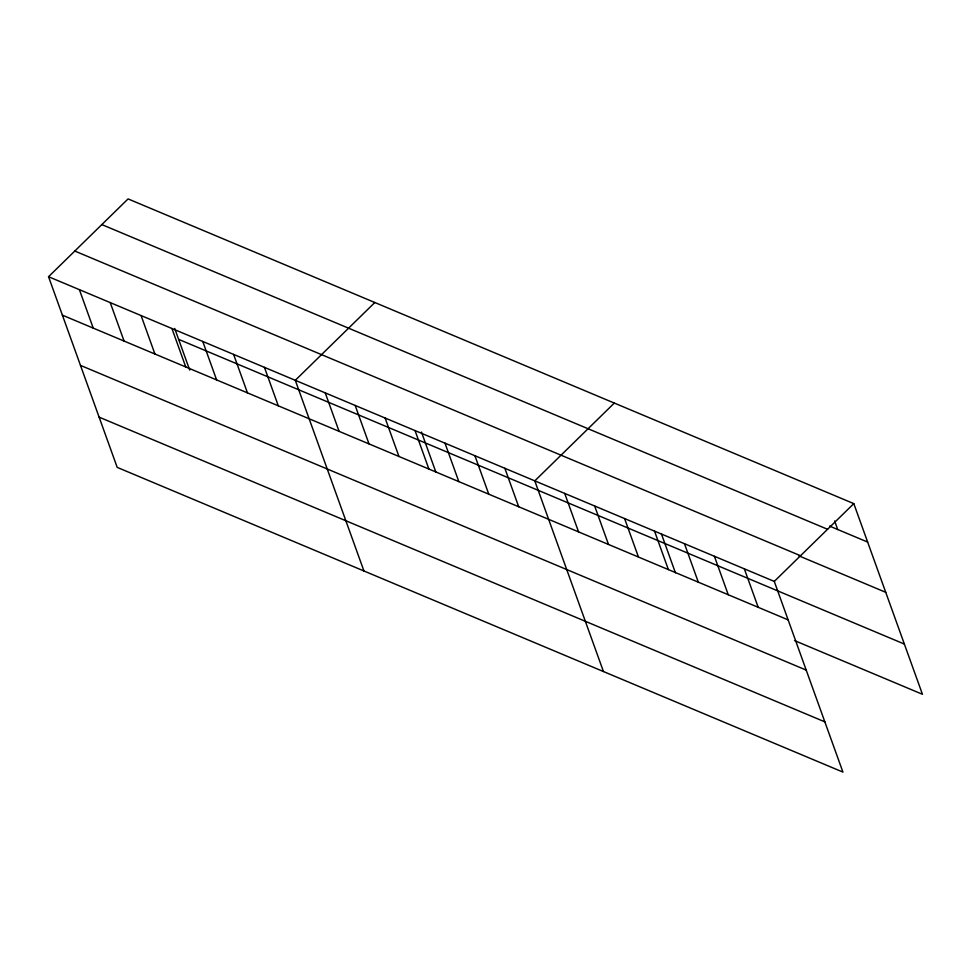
<?xml version="1.0" encoding="UTF-8"?>
<svg xmlns="http://www.w3.org/2000/svg" width="971" height="971" viewBox="0 0 971 971"><rect width="100%" height="100%" fill="white"/><g stroke="black" fill="none" stroke-linecap="round" stroke-linejoin="round"><path stroke-width="1.46" d="M48.55 276.711L774.275 581.411L842.925 772.091L117.2 467.379L48.55 276.711L128.075 198.909L853.8 503.621L922.45 694.289L794.545 640.593M374.818 302.515L295.293 380.304L363.943 570.984M614.315 403.074L534.79 480.863L603.44 671.531M774.275 581.411L853.8 503.621M829.55 526.076L867.649 542.073M101.834 224.58L827.559 529.292M74.791 251.04L800.529 555.74M798.648 555.74L885.734 592.31M178.64 339.352L904.365 644.064M62.399 315.162L788.124 619.874M80.484 365.387L806.209 670.099M99.115 417.142L824.84 721.854M834.635 520.966L837.718 529.511M744.344 568.848L758.193 607.3M714.413 556.274L728.25 594.738M684.47 543.711L698.319 582.163M661.445 533.977L675.428 572.805M654.539 531.137L668.376 569.589M624.596 518.575L638.445 557.026M594.665 506L608.501 544.452M564.721 493.426L578.57 531.89M504.859 468.289L518.696 506.753M474.916 455.727L488.765 494.178M444.985 443.152L458.822 481.604M421.463 432.059L435.93 472.258M415.042 430.59L428.891 469.042M385.111 418.016L398.947 456.467M355.168 405.441L369.016 443.905M325.236 392.879L339.085 431.33M264.452 367.354L278.301 405.817M233.61 354.403L247.459 392.867M202.769 341.452L216.618 379.916M174.707 328.453L189.685 370.048M171.928 328.501L185.764 366.965M141.086 315.563L154.923 354.014M110.233 302.612L124.082 341.064M79.391 289.661L93.24 328.113"/></g></svg>
